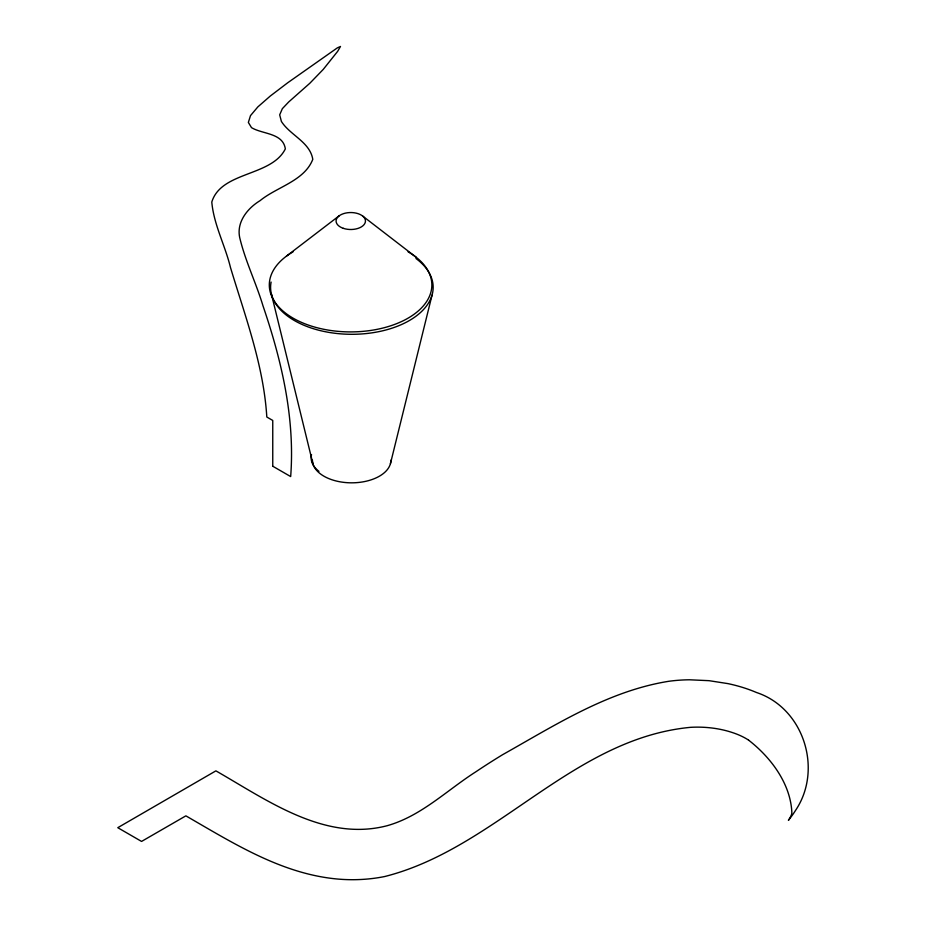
<?xml version="1.0" encoding="UTF-8"?>
<svg xmlns="http://www.w3.org/2000/svg" width="926" height="926" viewBox="0 0 926 926"><rect width="100%" height="100%" fill="white"/><g stroke="black" fill="none" stroke-linecap="round" stroke-linejoin="round"><path stroke-width="1.39" d="M390.436 463.671L432.06 295.058M286.493 256.108L339.171 215.804M272.915 466.322L290.671 476.566C295.116 418.193 281.689 360.712 262.996 305.858C256.236 283.402 245.807 262.127 240.135 239.348C235.574 223.166 246.906 208.639 260.09 200.641C276.932 186.832 304.341 181.021 312.791 159.341C309.944 141.979 290.174 135.312 281.4 121.456L279.687 114.859L282.349 108.666L288.704 101.964L309.816 83.271L323.232 69.427L337.654 51.347L340.49 46.474L337.377 47.851L287.708 82.773L270.276 96.038L257.845 106.907L250.495 115.623L248.353 122.44L251.502 127.626C262.44 134.328 283.009 132.777 285.335 148.889C271.48 176.669 221.164 171.217 211.788 202.053C213.802 224.648 225.168 245.517 230.458 267.429C245.228 316.484 263.667 365.446 266.804 417.013L272.753 420.45L272.753 466.229M748.532 740.094C770.733 757.271 790.48 783.465 791.846 812.299C792.668 814.382 787.308 822.068 788.408 820.309A199.576 115.229 0 0 0 795.631 810.273C823.017 769.518 803.837 708.158 756.507 692.509A113.574 65.572 0 0 0 727.952 683.62L709.05 680.679L689.511 679.788A97.265 56.162 0 0 0 668.746 681.293C608.081 690.981 555.253 725.116 502.633 754.678A828.805 478.499 0 0 0 475.918 771.752C446.737 790.353 421.203 816.142 387.103 825.726C324.505 842.035 267.209 800.191 215.897 770.86L117.776 827.694L141.562 841.433L185.871 815.852C232.357 842.637 279.733 872.79 334.332 878.716A97.265 56.162 0 0 0 384.753 876.517C496.232 848.343 572.395 738.543 690.483 727.338A69.438 40.084 0 0 1 732.003 732.431L734.237 733.184A62.378 36.021 0 0 1 748.544 740.094M362.61 216.001L416.179 257.266M271.445 294.179L312.895 463.671M415.959 258.493A81.291 46.937 0 0 1 373.942 332.538A81.291 46.937 0 0 1 271.11 282.083M390.899 460.176A39.239 22.652 0 0 1 351.66 482.828A39.239 22.652 0 0 1 312.421 460.176M318.949 471.357A39.239 22.652 0 0 1 311.53 454.562M408.065 251.803A81.291 46.937 0 0 1 408.065 318.162A81.291 46.937 0 0 1 293.102 318.162A81.291 46.937 0 0 1 293.102 251.803M343.303 228.328A14.689 8.484 0 0 0 365.457 221.094A14.689 8.484 0 0 0 343.534 213.64A14.689 8.484 0 0 0 343.303 228.328"/></g></svg>
